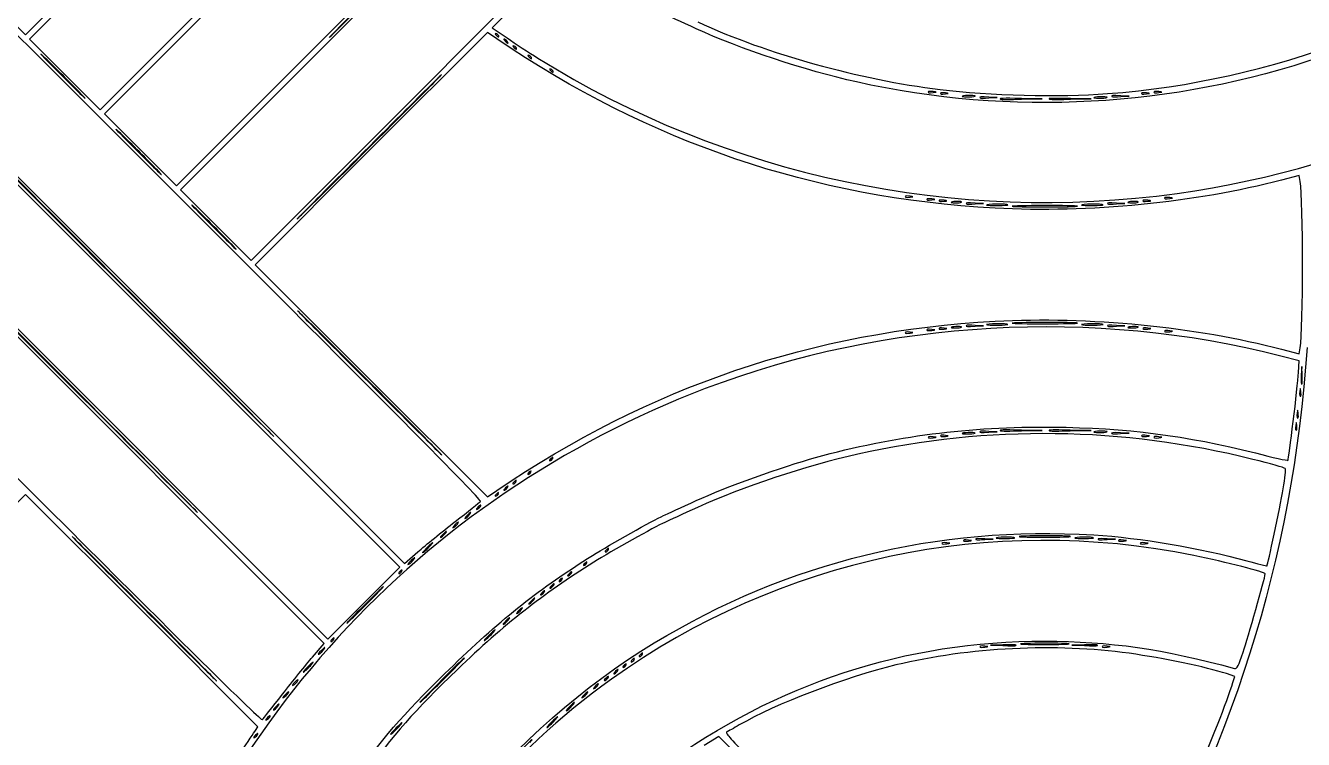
# Model space of a CAD drawing. Extents: x -1096.9 to -1063.6, y 947.9 to 977.9.
# Drawn here: x -1080.2 to -1069.64, y 958.95 to 964.84 of the extents above; entities that cross this region are included whole.
import ezdxf

# ---------------------------------------------------------------- set-up
doc = ezdxf.new("R2010")
doc.units = 0
doc.layers.add('Image', color=7, linetype='CONTINUOUS')

msp = doc.modelspace()

# ---------------------------------------------------------------- linework, layer by layer
at = {"layer": 'Image', "color": 7}
for points in [[(-1073.631171, 971.134366), (-1073.700598, 971.188444), (-1076.934097, 967.960588), (-1080.167597, 964.732733), (-1079.875655, 964.440799), (-1079.583741, 964.148863), (-1076.327752, 967.404852)], [(-1072.885734, 970.483721), (-1073.041415, 970.623802), (-1076.295737, 967.369491), (-1079.550059, 964.115179), (-1079.252509, 963.81765), (-1078.954985, 963.520121), (-1075.700636, 966.774477)], [(-1081.160208, 965.725558), (-1080.201014, 964.766359), (-1079.241264, 965.7261), (-1078.281514, 966.685842), (-1078.301623, 966.716338)], [(-1075.665314, 966.742428), (-1078.921303, 963.486437), (-1078.629362, 963.194501), (-1078.337421, 962.902567), (-1075.109584, 966.136072)], [(-1082.589196, 966.09335), (-1082.669391, 965.999499), (-1079.870258, 963.200374), (-1077.071125, 960.401249), (-1076.959735, 960.497558)], [(-1077.829871, 959.627433), (-1077.733562, 959.738833), (-1080.532616, 962.537908), (-1083.331696, 965.336983), (-1083.437238, 965.246048)], [(-1076.04515, 965.127351), (-1076.34659, 964.825895), (-1076.22303, 964.741758)], [(-1076.308543, 964.735021), (-1076.385457, 964.787242), (-1077.344598, 963.828083), (-1078.303766, 962.868923), (-1077.344598, 961.909761), (-1076.385457, 960.950601), (-1076.308569, 961.002822)], [(-1072.242744, 964.246421), (-1072.173291, 964.249939), (-1072.242744, 964.253458)], [(-1071.973715, 964.23562), (-1071.802768, 964.238716), (-1071.973715, 964.241811)], [(-1071.569432, 964.23562), (-1071.398511, 964.238716), (-1071.569432, 964.241811)], [(-1071.153586, 964.257649), (-1071.084133, 964.261168), (-1071.153586, 964.264687)], [(-1069.670226, 963.556099), (-1069.678693, 963.606724), (-1069.82469, 963.567931)], [(-1072.355033, 963.370663), (-1072.285553, 963.374182), (-1072.355033, 963.377701)], [(-1071.187347, 963.370673), (-1071.117894, 963.374192), (-1071.187347, 963.377711)], [(-1072.355033, 962.360174), (-1072.285553, 962.363693), (-1072.355033, 962.367212)], [(-1071.187347, 962.360182), (-1071.117894, 962.363701), (-1071.187347, 962.36722)], [(-1069.684223, 961.977917), (-1069.677873, 962.073329), (-1069.830008, 962.112773)], [(-1069.824717, 962.169912), (-1069.678693, 962.131119), (-1069.670226, 962.181697)], [(-1069.654722, 961.957412), (-1069.658161, 962.026879), (-1069.661601, 961.957412)], [(-1072.242744, 961.484414), (-1072.173291, 961.487933), (-1072.242744, 961.491452)], [(-1071.973715, 961.496066), (-1071.802768, 961.499162), (-1071.973715, 961.502257)], [(-1071.569511, 961.496077), (-1071.398591, 961.499172), (-1071.569511, 961.502268)], [(-1071.153666, 961.473198), (-1071.084213, 961.476717), (-1071.153666, 961.480236)], [(-1075.845866, 961.269046), (-1075.846131, 961.269046)], [(-1076.149026, 961.07817), (-1076.14929, 961.07817)], [(-1076.025518, 961.156765), (-1076.025783, 961.156765)], [(-1078.301438, 959.021474), (-1078.281329, 959.051967), (-1079.241079, 960.011711), (-1080.200828, 960.97145), (-1081.160022, 960.012254)], [(-1076.29497, 960.977128), (-1076.295234, 960.977128)], [(-1076.524999, 960.814965), (-1076.524893, 960.81496)], [(-1076.72714, 960.657758), (-1076.727008, 960.657776)], [(-1076.626096, 960.736373), (-1076.625964, 960.736368)], [(-1072.276425, 960.597443), (-1072.206972, 960.600962), (-1072.276425, 960.604481)], [(-1071.265955, 960.597438), (-1071.196475, 960.600957), (-1071.265955, 960.604476)], [(-1076.990612, 960.438527), (-1076.990771, 960.438511)], [(-1075.385544, 960.516793), (-1075.385809, 960.516793)], [(-1077.092398, 960.337165), (-1077.092662, 960.337165)], [(-1075.565196, 960.404517), (-1075.565461, 960.404517)], [(-1075.834939, 960.225844), (-1075.834701, 960.225823)], [(-1075.767549, 960.269804), (-1075.767814, 960.269804)], [(-1075.99734, 960.107604), (-1075.997208, 960.107625)], [(-1076.098384, 960.029015), (-1076.098252, 960.029034)], [(-1076.204959, 959.944507), (-1076.204853, 959.944491)], [(-1077.731895, 959.697508), (-1077.73179, 959.697492)], [(-1077.65379, 959.77578), (-1077.654055, 959.77578)], [(-1072.126036, 959.728488), (-1072.229409, 959.725207), (-1072.126036, 959.721926)], [(-1071.45238, 959.728491), (-1071.555753, 959.72521), (-1071.45238, 959.721929)], [(-1075.172475, 959.607378), (-1075.17274, 959.607378)], [(-1075.105112, 959.652293), (-1075.105377, 959.652293)], [(-1075.307254, 959.518507), (-1075.307016, 959.518483)], [(-1075.239838, 959.562462), (-1075.240102, 959.562462)], [(-1070.225587, 959.416378), (-1070.209183, 959.467744), (-1070.279588, 959.490577)], [(-1077.950891, 959.433957), (-1077.950785, 959.433978)], [(-1075.469443, 959.400045), (-1075.469681, 959.400034)], [(-1075.385835, 959.462368), (-1075.385597, 959.462344)], [(-1078.029525, 959.33291), (-1078.029393, 959.332931)], [(-1075.559428, 959.332907), (-1075.559322, 959.332925)], [(-1078.108133, 959.231881), (-1078.108001, 959.231876)], [(-1075.67132, 959.242623), (-1075.671453, 959.242631)], [(-1078.181502, 959.136769), (-1078.181264, 959.136745)], [(-1070.847437, 955.345205), (-1074.472679, 958.970449), (-1074.594599, 958.895876)]]:
    msp.add_lwpolyline(points, dxfattribs=at)
for points in [[(-1077.405585, 960.073261), (-1077.108061, 960.370791), (-1079.903701, 963.166452), (-1082.699368, 965.962111), (-1082.996919, 965.664582), (-1083.294443, 965.367053), (-1080.498776, 962.571391), (-1077.703109, 959.775732)], [(-1076.290049, 964.753743)], [(-1076.216203, 964.70366)], [(-1076.144078, 964.652694)], [(-1076.020597, 964.574102)], [(-1075.968209, 964.575549)], [(-1075.840945, 964.461826)], [(-1079.74093, 964.277977)], [(-1076.878746, 964.322049)], [(-1072.702351, 964.290595)], [(-1072.601307, 964.279377)], [(-1072.403452, 964.255549)], [(-1072.242744, 964.246421)], [(-1071.973715, 964.235647)], [(-1071.569432, 964.235647)], [(-1071.314294, 964.24432)], [(-1071.153586, 964.257676)], [(-1070.939539, 964.27938)], [(-1070.838494, 964.290609)], [(-1079.111512, 963.648549)], [(-1072.893222, 963.426064)], [(-1072.71357, 963.403609)], [(-1072.612525, 963.39239)], [(-1072.504496, 963.379788)], [(-1071.044843, 963.379799)], [(-1070.92832, 963.392401)], [(-1070.748668, 963.414856)], [(-1072.355033, 963.370689)], [(-1072.167655, 963.357333)], [(-1071.774696, 963.346107)], [(-1071.381737, 963.357344)], [(-1071.187347, 963.3707)], [(-1078.494663, 963.031721)], [(-1072.71357, 962.325755)], [(-1072.612525, 962.336981)], [(-1072.504496, 962.346844)], [(-1072.355033, 962.360174)], [(-1072.167655, 962.3693)], [(-1071.774696, 962.380529)], [(-1071.381737, 962.369308)], [(-1071.187347, 962.360182)], [(-1071.044922, 962.346852)], [(-1070.9284, 962.336999)], [(-1072.893222, 962.303299)], [(-1070.748747, 962.314544)], [(-1069.654722, 961.884435)], [(-1078.476909, 961.778951)], [(-1069.665305, 961.784113)], [(-1069.687742, 961.604471)], [(-1072.242744, 961.484414)], [(-1071.973715, 961.496093)], [(-1071.569511, 961.496103)], [(-1071.314374, 961.482324)], [(-1069.698987, 961.503424)], [(-1076.871444, 961.408494)], [(-1072.702351, 961.438779)], [(-1072.601307, 961.450005)], [(-1072.403452, 961.471087)], [(-1071.153666, 961.473198)], [(-1070.939618, 961.450015)], [(-1070.838574, 961.438789)], [(-1079.105665, 961.150203)], [(-1076.21615, 961.03422)], [(-1076.440967, 960.877047)], [(-1076.844695, 960.561756)], [(-1072.590062, 960.563029)], [(-1072.410437, 960.585484)], [(-1072.276425, 960.59747)], [(-1072.100292, 960.606563)], [(-1071.774696, 960.617792)], [(-1071.4491, 960.606563)], [(-1071.265955, 960.597438)], [(-1071.130488, 960.585484)], [(-1070.950863, 960.563029)], [(-1075.68873, 960.326859)], [(-1077.27152, 960.179349)], [(-1075.913282, 960.169705)], [(-1076.328043, 959.843402)], [(-1072.275711, 959.709734)], [(-1072.019382, 959.721926)], [(-1071.774696, 959.730843)], [(-1071.345727, 959.721929)], [(-1071.265214, 959.709734)], [(-1076.608448, 959.584891)], [(-1078.735195, 959.544738)], [(-1077.832702, 959.573733)], [(-1078.244843, 959.110535)], [(-1077.097266, 959.07397)], [(-1075.811576, 959.124831)], [(-1078.282282, 958.990817)]]:
    msp.add_lwpolyline(points, close=True, dxfattribs=at)
for points in [[(-1075.682221, 966.759346), (-1077.476123, 964.965463), (-1078.208675, 964.230305), (-1077.31015, 965.12566)], [(-1079.292461, 963.79025), (-1080.867499, 965.365277), (-1082.157634, 966.647821), (-1082.159406, 966.640347)], [(-1071.262092, 964.281835), (-1069.900943, 964.383443), (-1068.57636, 964.887982), (-1067.497627, 965.715728)], [(-1070.686809, 963.458253), (-1069.124973, 963.677341), (-1067.709082, 964.33104), (-1066.515017, 965.384303)], [(-1081.283794, 964.585841), (-1082.059315, 965.358181), (-1081.430744, 964.726999), (-1079.886953, 963.183211)], [(-1074.659474, 964.817667), (-1074.777902, 964.872123), (-1074.900113, 964.927982), (-1074.931016, 964.941798)], [(-1074.648203, 964.873793), (-1074.07202, 964.608894), (-1073.312507, 964.397275), (-1072.646127, 964.315979)], [(-1076.310686, 964.776153), (-1076.323121, 964.781524), (-1076.323121, 964.776201), (-1076.310686, 964.76258)], [(-1076.290049, 964.753743), (-1076.290049, 964.761204), (-1076.299309, 964.771285), (-1076.310686, 964.776153)], [(-1076.310686, 964.76258), (-1076.299309, 964.750251), (-1076.290049, 964.746282), (-1076.290049, 964.753743)], [(-1073.33632, 964.378085), (-1073.757695, 964.472224), (-1074.299906, 964.652355), (-1074.659474, 964.817667)], [(-1080.038454, 964.575509), (-1080.122194, 964.655411), (-1080.05671, 964.586886), (-1079.893171, 964.423255)], [(-1072.191706, 963.335817), (-1073.701339, 963.419251), (-1075.041956, 963.874898), (-1076.308543, 964.735021)], [(-1076.244249, 964.731706), (-1076.255097, 964.73631), (-1076.251393, 964.727446), (-1076.235782, 964.712021)], [(-1076.216177, 964.703636), (-1076.220675, 964.714484), (-1076.233375, 964.727105), (-1076.244249, 964.731706)], [(-1076.235782, 964.712021), (-1076.220437, 964.696569), (-1076.211441, 964.692812), (-1076.216203, 964.70366)], [(-1076.22303, 964.741758), (-1076.155058, 964.695485), (-1076.040388, 964.62069), (-1075.968209, 964.575549)], [(-1076.164715, 964.675104), (-1076.177151, 964.680475), (-1076.177151, 964.675151), (-1076.164715, 964.661531)], [(-1076.144078, 964.652694), (-1076.144078, 964.660155), (-1076.153338, 964.670235), (-1076.164715, 964.675104)], [(-1076.164715, 964.661531), (-1076.153338, 964.649201), (-1076.144078, 964.645232), (-1076.144078, 964.652694)], [(-1078.476909, 961.778951), (-1079.24518, 962.550399), (-1080.508274, 963.813499), (-1081.283794, 964.585841)], [(-1079.74093, 964.277977), (-1079.820807, 964.361718), (-1079.954713, 964.495605), (-1080.038454, 964.575509)], [(-1076.878746, 964.322049), (-1076.612867, 964.591265), (-1076.829851, 964.377027), (-1077.360923, 963.845966)], [(-1076.041234, 964.596512), (-1076.05367, 964.601883), (-1076.05367, 964.59656), (-1076.041234, 964.582939)], [(-1076.020597, 964.574102), (-1076.020597, 964.581563), (-1076.029857, 964.591644), (-1076.041234, 964.596512)], [(-1076.041234, 964.582939), (-1076.029857, 964.570609), (-1076.020597, 964.56664), (-1076.020597, 964.574102)], [(-1075.968156, 964.575538), (-1074.411163, 963.601906), (-1072.517937, 963.201388), (-1070.686809, 963.458253)], [(-1069.490707, 964.587191), (-1070.718902, 964.166831), (-1072.063436, 964.093722), (-1073.33632, 964.378085)], [(-1075.861582, 964.484236), (-1075.874018, 964.489607), (-1075.874018, 964.484284), (-1075.861582, 964.470663)], [(-1075.840945, 964.461826), (-1075.840945, 964.469287), (-1075.850205, 964.479368), (-1075.861582, 964.484236)], [(-1075.861582, 964.470663), (-1075.850205, 964.458333), (-1075.840945, 964.454364), (-1075.840945, 964.461826)], [(-1079.893171, 964.423255), (-1079.729526, 964.259613), (-1079.661025, 964.194239), (-1079.74093, 964.277977)], [(-1077.844317, 963.356481), (-1077.579099, 963.618326), (-1077.1446, 964.052833), (-1076.878746, 964.322049)], [(-1072.741642, 964.299062), (-1072.750902, 964.289828), (-1072.735821, 964.286547), (-1072.702351, 964.290595)], [(-1072.702351, 964.299062), (-1072.721666, 964.301443), (-1072.739314, 964.301443), (-1072.741642, 964.299062)], [(-1072.702351, 964.290595), (-1072.670575, 964.294432), (-1072.670575, 964.295226), (-1072.702351, 964.299062)], [(-1072.640598, 964.28787), (-1072.649858, 964.278636), (-1072.634777, 964.275355), (-1072.601307, 964.279377)], [(-1072.646127, 964.315979), (-1072.23814, 964.266203), (-1071.661904, 964.251987), (-1071.262092, 964.281835)], [(-1072.601307, 964.28787), (-1072.620622, 964.290251), (-1072.638269, 964.290251), (-1072.640598, 964.28787)], [(-1072.601307, 964.279377), (-1072.569531, 964.283213), (-1072.569531, 964.284007), (-1072.601307, 964.28787)], [(-1072.41467, 964.266767), (-1072.444621, 964.265709), (-1072.466581, 964.262534), (-1072.463486, 964.259464)], [(-1072.463486, 964.259464), (-1072.460311, 964.256369), (-1072.433376, 964.254623), (-1072.403452, 964.255549)], [(-1072.35461, 964.262851), (-1072.357785, 964.265947), (-1072.384746, 964.267693), (-1072.41467, 964.266767)], [(-1072.403452, 964.255549), (-1072.373501, 964.256607), (-1072.35154, 964.259782), (-1072.35461, 964.262851)], [(-1072.242744, 964.253458), (-1072.307487, 964.256739), (-1072.324394, 964.255046), (-1072.315716, 964.246421)], [(-1072.315716, 964.246421), (-1072.31307, 964.244568), (-1072.28095, 964.244568), (-1072.242744, 964.246421)], [(-1071.973715, 964.241811), (-1072.132465, 964.244669), (-1072.15596, 964.243928), (-1072.147732, 964.235647)], [(-1072.147732, 964.235647), (-1072.145086, 964.234059), (-1072.067722, 964.234059), (-1071.973715, 964.235647)], [(-1071.743475, 964.241811), (-1071.751677, 964.233609), (-1071.728129, 964.232763), (-1071.569432, 964.235647)], [(-1071.569432, 964.241811), (-1071.663465, 964.243399), (-1071.741755, 964.243399), (-1071.743475, 964.241811)], [(-1071.325513, 964.255538), (-1071.355464, 964.25448), (-1071.377424, 964.251305), (-1071.374355, 964.248236)], [(-1071.374355, 964.248236), (-1071.37118, 964.24514), (-1071.344245, 964.243394), (-1071.314294, 964.24432)], [(-1071.265479, 964.251622), (-1071.268654, 964.254718), (-1071.295588, 964.256464), (-1071.325513, 964.255538)], [(-1071.314294, 964.24432), (-1071.284344, 964.245378), (-1071.262383, 964.248553), (-1071.265479, 964.251622)], [(-1071.153586, 964.264687), (-1071.218356, 964.267968), (-1071.235237, 964.266275), (-1071.226585, 964.257676)], [(-1071.226585, 964.257676), (-1071.223939, 964.255824), (-1071.191792, 964.255824), (-1071.153586, 964.257676)], [(-1070.978829, 964.287873), (-1070.98809, 964.278639), (-1070.973008, 964.275358), (-1070.939539, 964.27938)], [(-1070.939539, 964.287873), (-1070.958853, 964.290254), (-1070.976501, 964.290254), (-1070.978829, 964.287873)], [(-1070.939539, 964.27938), (-1070.907762, 964.283216), (-1070.907762, 964.28401), (-1070.939539, 964.287873)], [(-1070.838494, 964.299075), (-1070.871858, 964.303097), (-1070.887019, 964.299869), (-1070.877785, 964.290609)], [(-1070.877785, 964.290609), (-1070.875139, 964.288227), (-1070.857676, 964.288227), (-1070.838494, 964.290609)], [(-1070.838494, 964.290609), (-1070.806718, 964.294445), (-1070.806718, 964.295239), (-1070.838494, 964.299075)], [(-1079.414645, 963.951704), (-1079.501826, 964.035071), (-1079.43687, 963.966864), (-1079.270051, 963.800127)], [(-1069.74894, 956.346325), (-1068.310004, 958.65351), (-1067.679131, 961.365537), (-1067.944535, 964.103262)], [(-1079.105665, 961.150203), (-1079.873909, 961.921648), (-1081.13703, 963.184748), (-1081.91255, 963.957091)], [(-1079.111512, 963.64856), (-1079.191046, 963.731925), (-1079.327465, 963.868347), (-1079.414645, 963.951704)], [(-1079.270051, 963.800127), (-1079.10331, 963.633392), (-1079.031979, 963.565179), (-1079.111512, 963.648549)], [(-1077.360923, 963.845966), (-1077.891995, 963.314902), (-1078.109509, 963.094634), (-1077.844317, 963.356481)], [(-1076.442845, 960.912549), (-1076.431733, 960.923741), (-1077.009001, 961.506771), (-1079.292461, 963.79025)], [(-1069.82469, 963.567931), (-1070.526921, 963.381368), (-1071.424096, 963.293391), (-1072.191706, 963.335817)], [(-1069.670226, 962.181697), (-1069.644826, 962.333901), (-1069.645091, 963.402839), (-1069.670226, 963.556099)], [(-1078.792187, 963.32925), (-1078.875927, 963.409152), (-1078.810443, 963.340627), (-1078.646904, 963.176996)], [(-1072.932512, 963.434557), (-1072.941773, 963.425323), (-1072.926692, 963.422042), (-1072.893222, 963.426064)], [(-1072.893222, 963.434557), (-1072.912536, 963.436938), (-1072.930184, 963.436938), (-1072.932512, 963.434557)], [(-1072.893222, 963.426064), (-1072.861445, 963.4299), (-1072.861445, 963.430694), (-1072.893222, 963.434557)], [(-1072.752887, 963.412075), (-1072.762147, 963.402842), (-1072.746801, 963.399561), (-1072.71357, 963.403609)], [(-1072.71357, 963.412075), (-1072.732884, 963.414457), (-1072.750532, 963.414457), (-1072.752887, 963.412075)], [(-1072.71357, 963.403609), (-1072.681793, 963.407445), (-1072.681793, 963.408239), (-1072.71357, 963.412075)], [(-1072.651816, 963.400884), (-1072.661076, 963.39165), (-1072.645995, 963.388369), (-1072.612525, 963.39239)], [(-1072.612525, 963.400884), (-1072.63184, 963.403265), (-1072.649488, 963.403265), (-1072.651816, 963.400884)], [(-1072.612525, 963.39239), (-1072.580749, 963.396227), (-1072.580749, 963.397021), (-1072.612525, 963.400884)], [(-1072.515714, 963.391033), (-1072.539262, 963.389975), (-1072.555984, 963.386377), (-1072.552888, 963.383281)], [(-1072.552888, 963.383281), (-1072.549713, 963.380185), (-1072.528017, 963.378624), (-1072.504496, 963.379788)], [(-1072.467322, 963.387541), (-1072.470497, 963.390636), (-1072.492193, 963.392197), (-1072.515714, 963.391033)], [(-1072.504496, 963.379788), (-1072.480948, 963.380847), (-1072.464253, 963.384445), (-1072.467322, 963.387541)], [(-1072.355033, 963.377701), (-1072.419776, 963.380982), (-1072.436683, 963.379288), (-1072.428005, 963.370689)], [(-1071.187347, 963.377711), (-1071.252117, 963.380992), (-1071.268998, 963.379299), (-1071.260346, 963.3707)], [(-1071.056061, 963.391044), (-1071.079609, 963.389985), (-1071.096304, 963.386387), (-1071.093235, 963.383291)], [(-1071.093235, 963.383291), (-1071.09006, 963.380196), (-1071.068364, 963.378635), (-1071.044843, 963.379799)], [(-1071.007669, 963.387551), (-1071.010844, 963.390647), (-1071.03254, 963.392208), (-1071.056061, 963.391044)], [(-1071.044843, 963.379799), (-1071.021295, 963.380857), (-1071.004573, 963.384456), (-1071.007669, 963.387551)], [(-1070.967611, 963.400868), (-1070.976871, 963.391634), (-1070.96179, 963.388353), (-1070.92832, 963.392401)], [(-1070.92832, 963.400868), (-1070.947635, 963.403249), (-1070.965282, 963.403249), (-1070.967611, 963.400868)], [(-1070.92832, 963.392401), (-1070.896544, 963.396238), (-1070.896544, 963.397031), (-1070.92832, 963.400868)], [(-1070.787985, 963.423323), (-1070.797246, 963.414089), (-1070.782164, 963.410808), (-1070.748668, 963.414856)], [(-1070.748668, 963.423323), (-1070.767983, 963.425704), (-1070.78563, 963.425704), (-1070.787985, 963.423323)], [(-1070.748668, 963.414856), (-1070.716892, 963.418693), (-1070.716892, 963.419486), (-1070.748668, 963.423323)], [(-1078.494663, 963.031721), (-1078.574567, 963.115459), (-1078.708446, 963.249349), (-1078.792187, 963.32925)], [(-1072.428005, 963.370689), (-1072.425359, 963.368837), (-1072.393239, 963.368837), (-1072.355033, 963.370689)], [(-1072.1789, 963.368552), (-1072.227715, 963.368022), (-1072.265127, 963.364953), (-1072.262032, 963.361884)], [(-1072.262032, 963.361884), (-1072.258857, 963.358788), (-1072.216497, 963.356751), (-1072.167655, 963.357333)], [(-1072.084523, 963.364001), (-1072.087698, 963.367096), (-1072.130084, 963.369134), (-1072.1789, 963.368552)], [(-1072.167655, 963.357333), (-1072.118839, 963.357862), (-1072.081427, 963.360905), (-1072.084523, 963.364001)], [(-1071.785941, 963.357325), (-1071.933949, 963.357132), (-1072.052508, 963.354441), (-1072.049413, 963.351372)], [(-1072.049413, 963.351372), (-1072.046238, 963.348277), (-1071.922704, 963.345922), (-1071.774696, 963.346107)], [(-1071.511197, 963.35206), (-1071.514372, 963.355156), (-1071.637933, 963.35751), (-1071.785941, 963.357325)], [(-1071.774696, 963.346107), (-1071.626688, 963.3463), (-1071.508128, 963.348991), (-1071.511197, 963.35206)], [(-1071.392955, 963.368562), (-1071.441797, 963.368033), (-1071.479209, 963.364964), (-1071.476114, 963.361895)], [(-1071.476114, 963.361895), (-1071.472939, 963.358799), (-1071.430552, 963.356762), (-1071.381737, 963.357344)], [(-1071.298578, 963.364011), (-1071.301753, 963.367107), (-1071.344139, 963.369144), (-1071.392955, 963.368562)], [(-1071.381737, 963.357344), (-1071.332921, 963.357873), (-1071.295509, 963.360916), (-1071.298578, 963.364011)], [(-1071.260346, 963.3707), (-1071.2577, 963.368848), (-1071.225553, 963.368848), (-1071.187347, 963.3707)], [(-1079.886953, 963.183211), (-1078.343162, 961.639423), (-1077.708639, 961.007505), (-1078.476909, 961.778951)], [(-1078.646904, 963.176996), (-1078.483259, 963.013356), (-1078.414759, 962.94798), (-1078.494663, 963.031721)], [(-1077.837014, 962.374067), (-1078.106228, 962.639929), (-1077.891995, 962.422944), (-1077.360923, 961.89188)], [(-1080.515709, 962.554463), (-1078.971918, 961.010675), (-1078.337394, 960.378757), (-1079.105665, 961.150203)], [(-1069.830008, 962.112773), (-1071.367767, 962.511423), (-1073.097613, 962.414035), (-1074.585232, 961.845065)], [(-1072.191706, 962.402026), (-1071.424096, 962.444452), (-1070.526947, 962.356475), (-1069.824717, 962.169912)], [(-1076.871444, 961.408494), (-1077.133276, 961.673697), (-1077.567774, 962.108204), (-1077.837014, 962.374067)], [(-1076.308569, 961.002822), (-1075.041982, 961.862945), (-1073.701339, 962.318592), (-1072.191706, 962.402026)], [(-1072.71357, 962.334248), (-1072.746934, 962.338269), (-1072.762121, 962.335041), (-1072.752887, 962.325755)], [(-1072.752887, 962.325755), (-1072.750241, 962.323373), (-1072.732779, 962.323373), (-1072.71357, 962.325755)], [(-1072.71357, 962.325755), (-1072.681793, 962.329591), (-1072.681793, 962.330385), (-1072.71357, 962.334248)], [(-1072.612525, 962.345474), (-1072.645889, 962.349522), (-1072.661076, 962.346268), (-1072.651816, 962.336981)], [(-1072.651816, 962.336981), (-1072.64917, 962.3346), (-1072.631708, 962.3346), (-1072.612525, 962.336981)], [(-1072.612525, 962.336981), (-1072.580749, 962.340817), (-1072.580749, 962.341611), (-1072.612525, 962.345474)], [(-1072.515714, 962.358089), (-1072.539262, 962.357031), (-1072.555984, 962.353433), (-1072.552888, 962.350337)], [(-1072.552888, 962.350337), (-1072.549713, 962.347241), (-1072.528017, 962.34568), (-1072.504496, 962.346844)], [(-1072.467322, 962.354597), (-1072.470497, 962.357692), (-1072.492193, 962.359253), (-1072.515714, 962.358089)], [(-1072.504496, 962.346844), (-1072.480948, 962.347903), (-1072.464253, 962.351501), (-1072.467322, 962.354597)], [(-1072.428005, 962.367212), (-1072.436736, 962.358534), (-1072.419803, 962.35692), (-1072.355033, 962.360174)], [(-1072.355033, 962.367212), (-1072.393239, 962.369064), (-1072.426074, 962.369064), (-1072.428005, 962.367212)], [(-1072.1789, 962.380518), (-1072.227715, 962.379989), (-1072.265127, 962.376946), (-1072.262032, 962.37385)], [(-1072.262032, 962.37385), (-1072.258857, 962.370755), (-1072.216497, 962.368718), (-1072.167655, 962.3693)], [(-1072.084523, 962.375967), (-1072.087698, 962.379063), (-1072.130084, 962.3811), (-1072.1789, 962.380518)], [(-1072.167655, 962.3693), (-1072.118839, 962.369829), (-1072.081427, 962.372898), (-1072.084523, 962.375967)], [(-1071.785941, 962.391747), (-1071.933949, 962.391554), (-1072.052508, 962.388863), (-1072.049413, 962.385794)], [(-1072.049413, 962.385794), (-1072.046238, 962.382698), (-1071.922704, 962.380343), (-1071.774696, 962.380529)], [(-1071.511197, 962.386482), (-1071.514372, 962.389577), (-1071.637933, 962.391932), (-1071.785941, 962.391747)], [(-1071.774696, 962.380529), (-1071.626688, 962.380722), (-1071.508128, 962.383413), (-1071.511197, 962.386482)], [(-1071.392955, 962.380526), (-1071.441797, 962.379997), (-1071.479209, 962.376954), (-1071.476114, 962.373858)], [(-1071.476114, 962.373858), (-1071.472939, 962.370763), (-1071.430552, 962.368726), (-1071.381737, 962.369308)], [(-1071.298578, 962.375975), (-1071.301753, 962.379071), (-1071.344139, 962.381108), (-1071.392955, 962.380526)], [(-1071.381737, 962.369308), (-1071.332921, 962.369837), (-1071.295509, 962.372906), (-1071.298578, 962.375975)], [(-1071.187347, 962.36722), (-1071.252117, 962.370501), (-1071.268998, 962.368808), (-1071.260346, 962.360182)], [(-1071.260346, 962.360182), (-1071.2577, 962.35833), (-1071.225553, 962.35833), (-1071.187347, 962.360182)], [(-1071.05614, 962.358097), (-1071.079688, 962.357039), (-1071.096384, 962.353441), (-1071.093314, 962.350345)], [(-1071.093314, 962.350345), (-1071.090139, 962.347249), (-1071.068444, 962.345688), (-1071.044922, 962.346852)], [(-1071.007748, 962.354605), (-1071.010923, 962.3577), (-1071.032619, 962.359261), (-1071.05614, 962.358097)], [(-1071.044922, 962.346852), (-1071.021374, 962.347911), (-1071.004652, 962.351509), (-1071.007748, 962.354605)], [(-1070.96769, 962.345492), (-1070.976951, 962.336258), (-1070.961869, 962.332978), (-1070.9284, 962.336999)], [(-1070.9284, 962.345492), (-1070.947714, 962.347874), (-1070.965362, 962.347874), (-1070.96769, 962.345492)], [(-1070.9284, 962.336999), (-1070.896623, 962.340836), (-1070.896623, 962.34163), (-1070.9284, 962.345492)], [(-1070.788065, 962.323037), (-1070.797325, 962.313803), (-1070.782244, 962.310522), (-1070.748747, 962.314544)], [(-1070.748747, 962.323037), (-1070.768062, 962.325419), (-1070.78571, 962.325419), (-1070.788065, 962.323037)], [(-1070.748747, 962.314544), (-1070.716971, 962.318381), (-1070.716971, 962.319174), (-1070.748747, 962.323037)], [(-1072.893222, 962.311792), (-1072.926586, 962.315814), (-1072.941746, 962.312586), (-1072.932512, 962.303299)], [(-1072.932512, 962.303299), (-1072.929867, 962.300918), (-1072.912404, 962.300918), (-1072.893222, 962.303299)], [(-1072.893222, 962.303299), (-1072.861445, 962.307136), (-1072.861445, 962.30793), (-1072.893222, 962.311792)], [(-1069.613817, 962.184427), (-1069.72944, 960.440445), (-1070.244849, 958.811231), (-1071.147766, 957.335578)], [(-1071.070375, 955.978824), (-1069.737378, 957.740779), (-1068.94884, 959.857822), (-1068.792921, 962.09318)], [(-1081.116287, 961.953891), (-1078.837827, 959.675437), (-1078.256035, 959.099327), (-1078.244843, 959.110535)], [(-1069.771297, 961.252649), (-1069.763889, 961.260561), (-1069.692108, 961.858937), (-1069.684223, 961.977917)], [(-1069.661601, 961.957412), (-1069.664776, 961.892661), (-1069.664247, 961.875759), (-1069.654722, 961.884435)], [(-1069.654722, 961.884435), (-1069.652076, 961.886287), (-1069.652076, 961.919206), (-1069.654722, 961.957412)], [(-1074.585232, 961.845065), (-1076.952459, 960.939679), (-1078.700429, 959.028162), (-1079.395754, 956.584471)], [(-1077.360923, 961.89188), (-1076.829851, 961.360816), (-1076.609586, 961.143292), (-1076.871444, 961.408494)], [(-1069.673772, 961.823409), (-1069.677741, 961.790039), (-1069.673772, 961.774871), (-1069.665305, 961.784113)], [(-1069.665305, 961.823409), (-1069.669274, 961.855182), (-1069.670068, 961.855182), (-1069.673772, 961.823409)], [(-1069.665305, 961.784113), (-1069.662659, 961.786494), (-1069.662659, 961.804115), (-1069.665305, 961.823409)], [(-1069.696209, 961.643767), (-1069.700177, 961.610398), (-1069.696209, 961.595229), (-1069.687742, 961.604471)], [(-1069.687742, 961.643767), (-1069.691711, 961.675541), (-1069.692504, 961.675541), (-1069.696209, 961.643767)], [(-1069.687742, 961.604471), (-1069.685096, 961.606853), (-1069.685096, 961.624474), (-1069.687742, 961.643767)], [(-1073.673531, 961.276147), (-1073.025593, 961.453886), (-1072.405304, 961.533457), (-1071.7158, 961.527292)], [(-1070.060857, 961.260428), (-1071.137579, 961.529147), (-1072.25002, 961.543861), (-1073.325419, 961.303611)], [(-1072.41467, 961.482305), (-1072.444621, 961.481247), (-1072.466581, 961.478072), (-1072.463486, 961.475003)], [(-1072.35461, 961.478389), (-1072.357785, 961.481485), (-1072.384746, 961.483231), (-1072.41467, 961.482305)], [(-1072.403452, 961.471087), (-1072.373501, 961.472145), (-1072.35154, 961.47532), (-1072.35461, 961.478389)], [(-1072.315716, 961.491452), (-1072.324447, 961.482774), (-1072.307514, 961.48116), (-1072.242744, 961.484414)], [(-1072.242744, 961.491452), (-1072.28095, 961.493304), (-1072.313784, 961.493304), (-1072.315716, 961.491452)], [(-1071.973715, 961.502257), (-1072.132465, 961.505115), (-1072.15596, 961.504374), (-1072.147732, 961.496093)], [(-1072.147732, 961.496093), (-1072.145086, 961.494505), (-1072.067722, 961.494505), (-1071.973715, 961.496093)], [(-1071.743554, 961.502268), (-1071.751756, 961.494066), (-1071.728209, 961.493219), (-1071.569511, 961.496103)], [(-1071.569511, 961.502268), (-1071.663544, 961.503856), (-1071.741861, 961.503856), (-1071.743554, 961.502268)], [(-1071.7158, 961.527292), (-1071.111253, 961.521895), (-1070.61209, 961.458223), (-1070.040775, 961.313652)], [(-1071.325592, 961.493542), (-1071.355543, 961.492484), (-1071.377503, 961.489309), (-1071.374434, 961.48624)], [(-1071.374434, 961.48624), (-1071.371259, 961.483144), (-1071.344325, 961.481398), (-1071.314374, 961.482324)], [(-1071.265558, 961.489626), (-1071.268733, 961.492722), (-1071.295668, 961.494468), (-1071.325592, 961.493542)], [(-1071.314374, 961.482324), (-1071.284423, 961.483382), (-1071.262462, 961.486557), (-1071.265558, 961.489626)], [(-1071.153666, 961.480236), (-1071.218436, 961.483517), (-1071.235316, 961.481824), (-1071.226664, 961.473198)], [(-1068.792233, 961.486374), (-1069.040227, 959.451588), (-1069.829691, 957.50634), (-1071.052992, 955.915911)], [(-1069.707453, 961.54272), (-1069.711422, 961.509351), (-1069.707453, 961.494182), (-1069.698987, 961.503424)], [(-1069.698987, 961.54272), (-1069.702955, 961.574494), (-1069.703485, 961.574491), (-1069.707453, 961.54272)], [(-1069.698987, 961.503424), (-1069.696341, 961.505805), (-1069.696341, 961.523427), (-1069.698987, 961.54272)], [(-1072.702351, 961.447245), (-1072.735715, 961.451267), (-1072.750876, 961.448039), (-1072.741642, 961.438779)], [(-1072.741642, 961.438779), (-1072.738996, 961.436397), (-1072.721534, 961.436397), (-1072.702351, 961.438779)], [(-1072.702351, 961.438779), (-1072.670575, 961.442615), (-1072.670575, 961.443409), (-1072.702351, 961.447245)], [(-1072.640598, 961.458498), (-1072.649858, 961.449264), (-1072.634777, 961.445983), (-1072.601307, 961.450005)], [(-1072.601307, 961.458498), (-1072.620622, 961.460879), (-1072.638269, 961.460879), (-1072.640598, 961.458498)], [(-1072.601307, 961.450005), (-1072.569531, 961.453841), (-1072.569531, 961.454635), (-1072.601307, 961.458498)], [(-1072.463486, 961.475003), (-1072.460311, 961.471907), (-1072.433376, 961.470161), (-1072.403452, 961.471087)], [(-1071.226664, 961.473198), (-1071.224019, 961.471346), (-1071.191872, 961.471346), (-1071.153666, 961.473198)], [(-1070.978909, 961.458509), (-1070.988169, 961.449275), (-1070.973088, 961.445994), (-1070.939618, 961.450015)], [(-1070.939618, 961.458509), (-1070.958932, 961.46089), (-1070.97658, 961.46089), (-1070.978909, 961.458509)], [(-1070.939618, 961.450015), (-1070.907841, 961.453852), (-1070.907841, 961.454646), (-1070.939618, 961.458509)], [(-1070.877864, 961.447256), (-1070.887125, 961.438022), (-1070.872043, 961.434741), (-1070.838574, 961.438789)], [(-1070.838574, 961.447256), (-1070.857888, 961.449637), (-1070.875536, 961.449637), (-1070.877864, 961.447256)], [(-1070.838574, 961.438789), (-1070.806797, 961.442626), (-1070.806797, 961.443419), (-1070.838574, 961.447256)], [(-1075.859624, 961.269046), (-1075.87206, 961.257695), (-1075.876029, 961.248408), (-1075.868356, 961.248408)], [(-1075.868356, 961.248408), (-1075.860947, 961.248408), (-1075.850893, 961.257695), (-1075.845866, 961.269046)], [(-1075.846131, 961.269046), (-1075.840839, 961.281587), (-1075.846131, 961.281587), (-1075.859624, 961.269046)], [(-1074.659607, 960.920153), (-1074.427911, 961.026677), (-1073.937347, 961.203784), (-1073.673531, 961.276147)], [(-1073.325419, 961.303611), (-1073.746821, 961.209472), (-1074.289005, 961.029339), (-1074.648574, 960.86403)], [(-1070.040775, 961.313652), (-1069.895546, 961.276901), (-1069.774261, 961.249448), (-1069.771297, 961.252649)], [(-1076.025783, 961.156765), (-1076.020491, 961.169306), (-1076.025783, 961.169306), (-1076.039276, 961.156765)], [(-1069.794501, 961.185871), (-1069.800322, 961.191798), (-1069.920284, 961.22535), (-1070.060857, 961.260428)], [(-1069.810905, 961.017207), (-1069.795824, 961.104044), (-1069.788416, 961.179942), (-1069.794501, 961.185871)], [(-1076.162784, 961.07817), (-1076.174955, 961.066819), (-1076.179188, 961.057533), (-1076.171515, 961.057533)], [(-1076.171515, 961.057533), (-1076.164107, 961.057533), (-1076.154053, 961.066819), (-1076.149026, 961.07817)], [(-1076.14929, 961.07817), (-1076.143999, 961.090711), (-1076.14929, 961.090711), (-1076.162784, 961.07817)], [(-1076.039276, 961.156765), (-1076.051447, 961.145414), (-1076.055681, 961.136127), (-1076.048008, 961.136127)], [(-1076.048008, 961.136127), (-1076.040599, 961.136127), (-1076.030545, 961.145414), (-1076.025518, 961.156765)], [(-1076.308728, 960.977128), (-1076.321164, 960.965778), (-1076.325132, 960.956491), (-1076.317459, 960.956491)], [(-1076.317459, 960.956491), (-1076.310051, 960.956491), (-1076.299997, 960.965778), (-1076.29497, 960.977128)], [(-1076.295234, 960.977128), (-1076.289943, 960.98967), (-1076.295234, 960.98967), (-1076.308728, 960.977128)], [(-1076.235756, 961.025835), (-1076.251102, 961.01041), (-1076.255071, 961.001547), (-1076.244223, 961.00615)], [(-1076.244223, 961.00615), (-1076.233375, 961.010754), (-1076.220675, 961.023375), (-1076.21615, 961.03422)], [(-1076.216177, 961.034196), (-1076.211679, 961.045018), (-1076.22041, 961.041261), (-1076.235756, 961.025835)], [(-1069.944573, 960.382348), (-1069.9369, 960.390126), (-1069.838607, 960.856489), (-1069.810905, 961.017207)], [(-1076.652607, 960.7462), (-1076.544975, 960.829986), (-1076.450571, 960.904841), (-1076.442845, 960.912549)], [(-1076.460572, 960.868665), (-1076.475918, 960.853213), (-1076.479887, 960.84435), (-1076.469039, 960.84898)], [(-1076.469039, 960.84898), (-1076.458191, 960.853584), (-1076.445491, 960.866204), (-1076.440967, 960.877047)], [(-1076.440993, 960.877026), (-1076.436495, 960.887874), (-1076.445227, 960.88409), (-1076.460572, 960.868665)], [(-1074.931149, 960.796021), (-1074.900245, 960.809832), (-1074.778061, 960.865696), (-1074.659607, 960.920153)], [(-1074.648574, 960.86403), (-1074.767001, 960.809573), (-1074.889212, 960.753711), (-1074.920115, 960.739898)], [(-1079.700766, 960.510308), (-1079.969979, 960.776169), (-1079.755746, 960.559187), (-1079.224675, 960.028123)], [(-1076.959735, 960.497558), (-1076.898458, 960.550527), (-1076.760266, 960.662417), (-1076.652607, 960.7462)], [(-1076.625964, 960.736368), (-1076.618026, 960.749994), (-1076.629139, 960.743459), (-1076.650834, 960.721869)], [(-1076.549764, 960.800461), (-1076.571459, 960.778844), (-1076.577915, 960.767695), (-1076.564316, 960.775669)], [(-1076.564316, 960.775669), (-1076.550557, 960.78366), (-1076.532989, 960.801334), (-1076.524999, 960.814965)], [(-1076.524893, 960.81496), (-1076.516955, 960.828586), (-1076.528068, 960.822051), (-1076.549764, 960.800461)], [(-1075.517306, 960.467276), (-1075.370383, 960.559269), (-1075.015471, 960.758326), (-1074.931149, 960.796021)], [(-1074.920115, 960.739898), (-1075.004412, 960.7022), (-1075.359324, 960.503143), (-1075.506247, 960.41115)], [(-1070.549119, 960.466001), (-1072.226684, 960.810123), (-1073.97124, 960.440019), (-1075.360197, 959.445371)], [(-1067.99671, 960.825432), (-1068.303521, 959.003953), (-1068.995962, 957.304659), (-1070.041331, 955.807906)], [(-1076.751879, 960.643251), (-1076.773575, 960.621634), (-1076.78003, 960.610485), (-1076.766431, 960.618459)], [(-1076.766431, 960.618459), (-1076.752673, 960.62645), (-1076.735104, 960.644124), (-1076.72714, 960.657758)], [(-1076.727008, 960.657776), (-1076.71907, 960.671402), (-1076.730183, 960.664867), (-1076.751879, 960.643251)], [(-1076.650834, 960.721869), (-1076.67253, 960.700252), (-1076.678986, 960.689103), (-1076.665386, 960.697077)], [(-1076.665386, 960.697077), (-1076.651893, 960.705068), (-1076.63406, 960.722742), (-1076.626096, 960.736373)], [(-1075.007666, 959.743892), (-1073.905915, 960.412134), (-1072.671766, 960.715352), (-1071.374566, 960.636504)], [(-1071.374566, 960.636504), (-1070.995577, 960.613459), (-1070.493451, 960.528604), (-1070.111578, 960.423056)], [(-1076.880016, 960.535735), (-1076.91719, 960.498796), (-1076.93161, 960.480193), (-1076.912163, 960.494502)], [(-1076.912163, 960.494502), (-1076.892849, 960.508816), (-1076.862369, 960.539074), (-1076.844695, 960.561756)], [(-1076.844695, 960.561743), (-1076.826968, 960.584418), (-1076.842049, 960.572723), (-1076.880016, 960.535735)], [(-1075.385809, 960.516793), (-1075.380517, 960.529334), (-1075.385809, 960.529334), (-1075.399302, 960.516793)], [(-1072.590062, 960.571522), (-1072.623453, 960.575544), (-1072.638613, 960.572316), (-1072.629379, 960.563029)], [(-1072.629379, 960.563029), (-1072.626734, 960.560648), (-1072.609271, 960.560648), (-1072.590062, 960.563029)], [(-1072.590062, 960.563029), (-1072.558312, 960.566865), (-1072.558312, 960.567659), (-1072.590062, 960.571522)], [(-1072.410437, 960.593977), (-1072.443801, 960.597999), (-1072.458961, 960.594771), (-1072.449727, 960.585484)], [(-1072.449727, 960.585484), (-1072.447081, 960.583103), (-1072.429619, 960.583103), (-1072.410437, 960.585484)], [(-1072.410437, 960.585484), (-1072.37866, 960.589321), (-1072.37866, 960.590114), (-1072.410437, 960.593977)], [(-1072.349397, 960.604481), (-1072.358129, 960.595803), (-1072.341195, 960.594189), (-1072.276425, 960.59747)], [(-1072.276425, 960.604481), (-1072.314631, 960.606333), (-1072.347466, 960.606333), (-1072.349397, 960.604481)], [(-1072.111537, 960.617808), (-1072.154082, 960.617015), (-1072.186387, 960.614078), (-1072.183292, 960.610982)], [(-1072.183292, 960.610982), (-1072.180117, 960.607886), (-1072.142864, 960.605902), (-1072.100292, 960.606563)], [(-1072.028537, 960.61339), (-1072.031712, 960.616485), (-1072.068965, 960.61847), (-1072.111537, 960.617808)], [(-1072.100292, 960.606563), (-1072.057747, 960.607357), (-1072.025441, 960.610294), (-1072.028537, 960.61339)], [(-1071.785941, 960.629011), (-1071.903019, 960.628767), (-1071.996284, 960.626047), (-1071.993189, 960.622952)], [(-1071.993189, 960.622952), (-1071.990014, 960.619856), (-1071.8918, 960.617528), (-1071.774696, 960.617792)], [(-1071.567448, 960.623851), (-1071.570623, 960.626947), (-1071.668836, 960.629275), (-1071.785941, 960.629011)], [(-1071.774696, 960.617792), (-1071.657618, 960.618036), (-1071.564352, 960.620756), (-1071.567448, 960.623851)], [(-1071.460318, 960.617808), (-1071.502889, 960.617015), (-1071.535195, 960.614078), (-1071.532099, 960.610982)], [(-1071.532099, 960.610982), (-1071.528924, 960.607886), (-1071.491671, 960.605902), (-1071.4491, 960.606563)], [(-1071.377345, 960.61339), (-1071.38052, 960.616485), (-1071.417773, 960.61847), (-1071.460318, 960.617808)], [(-1071.4491, 960.606563), (-1071.406555, 960.607357), (-1071.374249, 960.610294), (-1071.377345, 960.61339)], [(-1071.338927, 960.604476), (-1071.347658, 960.595798), (-1071.330725, 960.594184), (-1071.265955, 960.597438)], [(-1071.265955, 960.604476), (-1071.304161, 960.606328), (-1071.336996, 960.606328), (-1071.338927, 960.604476)], [(-1071.130488, 960.593977), (-1071.163852, 960.597999), (-1071.179039, 960.594771), (-1071.169779, 960.585484)], [(-1071.169779, 960.585484), (-1071.167133, 960.583103), (-1071.149671, 960.583103), (-1071.130488, 960.585484)], [(-1071.130488, 960.585484), (-1071.098712, 960.589321), (-1071.098712, 960.590114), (-1071.130488, 960.593977)], [(-1070.950863, 960.571522), (-1070.984227, 960.575544), (-1070.999387, 960.572316), (-1070.990153, 960.563029)], [(-1070.990153, 960.563029), (-1070.987507, 960.560648), (-1070.970045, 960.560648), (-1070.950863, 960.563029)], [(-1070.950863, 960.563029), (-1070.919086, 960.566865), (-1070.919086, 960.567659), (-1070.950863, 960.571522)], [(-1078.735195, 959.544738), (-1078.997027, 959.80994), (-1079.431552, 960.244447), (-1079.700766, 960.510308)], [(-1077.015377, 960.424117), (-1077.040248, 960.399538), (-1077.049429, 960.385917), (-1077.03575, 960.393841)], [(-1077.03575, 960.393841), (-1077.022256, 960.401752), (-1077.001884, 960.421871), (-1076.990612, 960.438527)], [(-1076.990771, 960.438511), (-1076.979394, 960.455153), (-1076.990559, 960.448671), (-1077.015377, 960.424117)], [(-1076.666762, 959.559052), (-1076.257611, 959.9539), (-1075.95371, 960.19403), (-1075.517306, 960.467276)], [(-1075.399302, 960.516793), (-1075.411738, 960.505442), (-1075.415706, 960.496155), (-1075.408034, 960.496155)], [(-1075.408034, 960.496155), (-1075.400625, 960.496155), (-1075.390571, 960.505442), (-1075.385544, 960.516793)], [(-1069.958808, 960.314262), (-1069.956162, 960.327571), (-1070.284298, 960.411685), (-1070.549119, 960.466001)], [(-1070.111578, 960.423056), (-1070.022096, 960.398318), (-1069.946928, 960.379998), (-1069.944573, 960.382348)], [(-1077.106156, 960.337165), (-1077.118327, 960.325814), (-1077.12256, 960.316527), (-1077.114887, 960.316527)], [(-1077.114887, 960.316527), (-1077.107479, 960.316527), (-1077.097425, 960.325814), (-1077.092398, 960.337165)], [(-1077.092662, 960.337165), (-1077.08737, 960.349706), (-1077.092662, 960.349706), (-1077.106156, 960.337165)], [(-1075.506247, 960.41115), (-1075.930691, 960.145403), (-1076.24671, 959.896988), (-1076.633187, 959.525304)], [(-1075.708336, 960.318504), (-1075.723681, 960.303052), (-1075.72765, 960.294188), (-1075.716802, 960.298792)], [(-1075.716802, 960.298792), (-1075.705954, 960.303396), (-1075.693254, 960.316017), (-1075.68873, 960.326859)], [(-1075.688756, 960.326864), (-1075.684259, 960.337712), (-1075.69299, 960.333929), (-1075.708336, 960.318504)], [(-1075.578954, 960.404517), (-1075.591125, 960.393166), (-1075.595359, 960.38388), (-1075.587686, 960.38388)], [(-1075.587686, 960.38388), (-1075.580277, 960.38388), (-1075.570223, 960.393166), (-1075.565196, 960.404517)], [(-1075.565461, 960.404517), (-1075.560169, 960.417058), (-1075.565461, 960.417058), (-1075.578954, 960.404517)], [(-1077.27152, 960.179335), (-1077.203681, 960.25112), (-1077.25935, 960.198703), (-1077.395187, 960.062863)], [(-1075.854544, 960.217462), (-1075.86989, 960.202037), (-1075.873859, 960.193173), (-1075.863011, 960.197777)], [(-1075.863011, 960.197777), (-1075.852163, 960.202381), (-1075.839463, 960.215001), (-1075.834939, 960.225844)], [(-1075.834701, 960.225823), (-1075.830203, 960.236671), (-1075.838934, 960.232887), (-1075.854544, 960.217462)], [(-1075.781308, 960.269804), (-1075.793743, 960.258454), (-1075.797712, 960.249167), (-1075.790039, 960.249167)], [(-1075.790039, 960.249167), (-1075.782631, 960.249167), (-1075.772576, 960.258454), (-1075.767549, 960.269804)], [(-1075.767814, 960.269804), (-1075.762522, 960.282346), (-1075.767814, 960.282346), (-1075.781308, 960.269804)], [(-1070.140947, 959.669372), (-1070.104064, 959.780264), (-1069.963491, 960.278022), (-1069.958808, 960.314262)], [(-1077.518535, 959.932344), (-1077.450511, 959.996403), (-1077.33936, 960.107549), (-1077.27152, 960.179349)], [(-1076.036631, 960.068308), (-1076.022872, 960.076299), (-1076.00533, 960.093973), (-1075.99734, 960.107604)], [(-1075.997208, 960.107625), (-1075.98927, 960.121251), (-1076.000383, 960.114716), (-1076.022079, 960.0931)], [(-1075.932888, 960.16132), (-1075.948233, 960.145868), (-1075.952202, 960.137005), (-1075.941354, 960.141635)], [(-1075.941354, 960.141635), (-1075.930506, 960.146239), (-1075.917806, 960.158859), (-1075.913282, 960.169705)], [(-1075.913308, 960.169681), (-1075.90881, 960.180502), (-1075.917542, 960.176745), (-1075.932888, 960.16132)], [(-1079.224675, 960.028123), (-1078.693603, 959.49706), (-1078.473337, 959.279535), (-1078.735195, 959.544738)], [(-1077.395187, 960.062863), (-1077.53105, 959.927018), (-1077.58656, 959.868283), (-1077.518535, 959.932344)], [(-1076.123123, 960.014508), (-1076.144819, 959.992892), (-1076.151275, 959.981742), (-1076.137675, 959.989717)], [(-1076.137675, 959.989717), (-1076.123917, 959.997707), (-1076.106375, 960.015381), (-1076.098384, 960.029015)], [(-1076.098252, 960.029034), (-1076.090315, 960.04266), (-1076.101427, 960.036124), (-1076.123123, 960.014508)], [(-1076.022079, 960.0931), (-1076.043774, 960.071483), (-1076.050204, 960.060336), (-1076.036631, 960.068308)], [(-1076.229459, 959.930098), (-1076.25433, 959.905518), (-1076.263511, 959.8919), (-1076.250096, 959.899822)], [(-1076.250096, 959.899822), (-1076.236603, 959.907733), (-1076.21623, 959.927854), (-1076.204959, 959.944507)], [(-1076.204853, 959.944491), (-1076.193476, 959.961134), (-1076.204641, 959.954651), (-1076.229459, 959.930098)], [(-1077.654055, 959.77578), (-1077.648763, 959.788321), (-1077.654055, 959.788321), (-1077.667549, 959.77578)], [(-1076.369053, 959.81144), (-1076.40919, 959.7713), (-1076.423584, 959.752843), (-1076.401015, 959.770422)], [(-1076.401015, 959.770422), (-1076.378525, 959.78799), (-1076.345611, 959.820841), (-1076.328043, 959.843402)], [(-1076.328043, 959.843402), (-1076.31058, 959.865971), (-1076.328043, 959.851578), (-1076.369053, 959.81144)], [(-1077.756396, 959.683099), (-1077.781267, 959.658519), (-1077.790448, 959.644898), (-1077.777033, 959.652823)], [(-1077.777033, 959.652823), (-1077.76354, 959.660734), (-1077.743167, 959.680853), (-1077.731895, 959.697508)], [(-1077.73179, 959.697492), (-1077.720413, 959.714134), (-1077.731578, 959.707652), (-1077.756396, 959.683099)], [(-1077.667549, 959.77578), (-1077.679984, 959.764429), (-1077.683953, 959.755142), (-1077.67628, 959.755142)], [(-1077.67628, 959.755142), (-1077.668872, 959.755142), (-1077.658818, 959.764429), (-1077.65379, 959.77578)], [(-1077.616431, 956.534041), (-1077.139811, 957.860061), (-1076.193079, 959.024911), (-1075.007666, 959.743892)], [(-1074.942579, 958.721865), (-1073.988438, 959.413795), (-1072.936005, 959.758987), (-1071.78049, 959.758987)], [(-1071.083789, 959.658477), (-1071.68532, 959.743109), (-1072.407817, 959.707115), (-1073.010062, 959.562512)], [(-1072.275711, 959.718228), (-1072.309075, 959.722249), (-1072.324235, 959.719021), (-1072.315001, 959.709734)], [(-1072.315001, 959.709734), (-1072.312356, 959.707353), (-1072.294893, 959.707353), (-1072.275711, 959.709734)], [(-1072.275711, 959.709734), (-1072.243934, 959.713571), (-1072.243934, 959.714365), (-1072.275711, 959.718228)], [(-1072.019382, 959.721926), (-1072.010916, 959.730367), (-1072.029966, 959.731531), (-1072.126036, 959.728488)], [(-1072.126036, 959.721926), (-1072.069177, 959.720074), (-1072.021182, 959.720074), (-1072.019382, 959.721926)], [(-1071.785941, 959.742061), (-1071.896827, 959.741805), (-1071.98504, 959.739071), (-1071.981944, 959.735976)], [(-1071.981944, 959.735976), (-1071.978769, 959.73288), (-1071.885609, 959.730578), (-1071.774696, 959.730843)], [(-1071.578692, 959.736902), (-1071.581867, 959.739997), (-1071.675027, 959.742299), (-1071.785941, 959.742061)], [(-1071.78049, 959.758987), (-1071.247143, 959.758987), (-1070.794944, 959.693889), (-1070.212569, 959.533273)], [(-1071.774696, 959.730816), (-1071.663809, 959.731073), (-1071.575597, 959.733806), (-1071.578692, 959.736902)], [(-1071.345727, 959.721929), (-1071.33726, 959.730369), (-1071.35631, 959.731533), (-1071.45238, 959.728491)], [(-1071.45238, 959.721929), (-1071.395521, 959.720077), (-1071.347526, 959.720077), (-1071.345727, 959.721929)], [(-1071.265214, 959.718228), (-1071.298605, 959.722249), (-1071.313765, 959.719021), (-1071.304531, 959.709734)], [(-1071.304531, 959.709734), (-1071.301885, 959.707353), (-1071.284423, 959.707353), (-1071.265214, 959.709734)], [(-1071.265214, 959.709734), (-1071.233438, 959.713571), (-1071.233438, 959.714365), (-1071.265214, 959.718228)], [(-1078.0785, 959.32031), (-1077.994706, 959.427958), (-1077.88284, 959.566161), (-1077.829871, 959.627433)], [(-1077.832702, 959.573723), (-1077.814975, 959.596398), (-1077.830056, 959.584703), (-1077.86805, 959.547714)], [(-1076.905999, 959.287362), (-1076.822258, 959.367263), (-1076.688352, 959.501153), (-1076.608448, 959.584891)], [(-1076.608448, 959.584891), (-1076.528544, 959.668631), (-1076.597071, 959.603253), (-1076.760716, 959.439616)], [(-1075.186233, 959.607378), (-1075.198669, 959.596027), (-1075.202637, 959.58674), (-1075.194965, 959.58674)], [(-1075.194965, 959.58674), (-1075.187556, 959.58674), (-1075.177502, 959.596027), (-1075.172475, 959.607378)], [(-1075.17274, 959.607378), (-1075.167448, 959.619919), (-1075.17274, 959.619919), (-1075.186233, 959.607378)], [(-1075.11887, 959.652293), (-1075.131041, 959.640943), (-1075.135275, 959.631656), (-1075.127602, 959.631656)], [(-1075.127602, 959.631656), (-1075.120193, 959.631656), (-1075.110139, 959.640943), (-1075.105112, 959.652293)], [(-1075.105377, 959.652293), (-1075.100085, 959.664835), (-1075.105377, 959.664835), (-1075.11887, 959.652293)], [(-1070.279588, 959.490577), (-1070.450721, 959.546084), (-1070.793303, 959.617609), (-1071.083789, 959.658477)], [(-1070.212569, 959.533273), (-1070.193519, 959.528008), (-1070.178544, 959.556292), (-1070.140947, 959.669372)], [(-1077.86805, 959.547714), (-1077.905197, 959.510776), (-1077.919617, 959.49217), (-1077.900197, 959.506482)], [(-1077.900197, 959.506482), (-1077.880882, 959.520795), (-1077.850402, 959.551053), (-1077.832702, 959.573733)], [(-1077.483796, 958.635807), (-1077.207941, 959.010499), (-1077.04845, 959.190722), (-1076.666762, 959.559052)], [(-1076.633187, 959.525304), (-1076.991194, 959.181028), (-1077.154257, 958.996198), (-1077.427836, 958.624591)], [(-1075.385597, 959.462344), (-1075.381099, 959.473165), (-1075.38983, 959.469408), (-1075.405441, 959.453983)], [(-1075.326859, 959.510122), (-1075.342205, 959.494697), (-1075.345909, 959.485833), (-1075.335326, 959.490437)], [(-1075.335326, 959.490437), (-1075.324478, 959.495041), (-1075.311778, 959.507662), (-1075.307254, 959.518507)], [(-1075.307016, 959.518483), (-1075.302518, 959.529304), (-1075.311249, 959.525547), (-1075.326859, 959.510122)], [(-1075.253596, 959.562462), (-1075.266032, 959.551111), (-1075.27, 959.541825), (-1075.262327, 959.541825)], [(-1075.262327, 959.541825), (-1075.254919, 959.541825), (-1075.244865, 959.551111), (-1075.239838, 959.562462)], [(-1075.240102, 959.562462), (-1075.234811, 959.575003), (-1075.240102, 959.575003), (-1075.253596, 959.562462)], [(-1073.010062, 959.562512), (-1073.425616, 959.462735), (-1074.012462, 959.237808), (-1074.304139, 959.066524)], [(-1077.975656, 959.419452), (-1077.997352, 959.397836), (-1078.003808, 959.386689), (-1077.990208, 959.394661)], [(-1077.990208, 959.394661), (-1077.97645, 959.402651), (-1077.958881, 959.420325), (-1077.950891, 959.433957)], [(-1077.950785, 959.433978), (-1077.942848, 959.447604), (-1077.95396, 959.441069), (-1077.975656, 959.419452)], [(-1075.360197, 959.445371), (-1076.21033, 958.836564), (-1076.876498, 958.035144), (-1077.331237, 957.074143)], [(-1076.760716, 959.439616), (-1076.924361, 959.275974), (-1076.989739, 959.20746), (-1076.905999, 959.287362)], [(-1075.488996, 959.391806), (-1075.507781, 959.373497), (-1075.514396, 959.362241), (-1075.503548, 959.366776)], [(-1075.503548, 959.366776), (-1075.492965, 959.371301), (-1075.477619, 959.386276), (-1075.469443, 959.400045)], [(-1075.469681, 959.400034), (-1075.461479, 959.413819), (-1075.469681, 959.410089), (-1075.488996, 959.391806)], [(-1075.405441, 959.453983), (-1075.420786, 959.438531), (-1075.424755, 959.429694), (-1075.413907, 959.434298)], [(-1075.413907, 959.434298), (-1075.403059, 959.438902), (-1075.390359, 959.451549), (-1075.385835, 959.462368)], [(-1070.529223, 958.642252), (-1070.418018, 958.897657), (-1070.273053, 959.267224), (-1070.225587, 959.416378)], [(-1069.737272, 954.819057), (-1068.715319, 956.126236), (-1067.919531, 957.7319), (-1067.464025, 959.405853)], [(-1078.244843, 959.110535), (-1078.23717, 959.118261), (-1078.162293, 959.212667), (-1078.0785, 959.32031)], [(-1078.054264, 959.318405), (-1078.07596, 959.296789), (-1078.082389, 959.285639), (-1078.068816, 959.293614)], [(-1078.068816, 959.293614), (-1078.055057, 959.301604), (-1078.037516, 959.319278), (-1078.029525, 959.33291)], [(-1078.029393, 959.332931), (-1078.021455, 959.346557), (-1078.032568, 959.340022), (-1078.054264, 959.318405)], [(-1075.671453, 959.242631), (-1075.656901, 959.26229), (-1075.671453, 959.253162), (-1075.701404, 959.222364)], [(-1075.584193, 959.3184), (-1075.605889, 959.296783), (-1075.612345, 959.285634), (-1075.598745, 959.293608)], [(-1075.598745, 959.293608), (-1075.584987, 959.301599), (-1075.567419, 959.319273), (-1075.559428, 959.332907)], [(-1075.559322, 959.332925), (-1075.551385, 959.346551), (-1075.562497, 959.340016), (-1075.584193, 959.3184)], [(-1078.132871, 959.217377), (-1078.154567, 959.19576), (-1078.161023, 959.184611), (-1078.147424, 959.192585)], [(-1078.147424, 959.192585), (-1078.133665, 959.200576), (-1078.116097, 959.21825), (-1078.108133, 959.231881)], [(-1078.108001, 959.231876), (-1078.100063, 959.245502), (-1078.111176, 959.238967), (-1078.132871, 959.217377)], [(-1075.701404, 959.222364), (-1075.732386, 959.191601), (-1075.744213, 959.175498), (-1075.727597, 959.186643)], [(-1075.727597, 959.186643), (-1075.711193, 959.197782), (-1075.685793, 959.22298), (-1075.67132, 959.242623)], [(-1078.201107, 959.128384), (-1078.216453, 959.112932), (-1078.220422, 959.104069), (-1078.209574, 959.108699)], [(-1078.209574, 959.108699), (-1078.198726, 959.113303), (-1078.186026, 959.125923), (-1078.181502, 959.136769)], [(-1078.181264, 959.136745), (-1078.176766, 959.147566), (-1078.185497, 959.143809), (-1078.201107, 959.128384)], [(-1077.175979, 958.995489), (-1077.15349, 959.012952), (-1077.118168, 959.048266), (-1077.097266, 959.07397)], [(-1077.097292, 959.073991), (-1077.07639, 959.099708), (-1077.094646, 959.085447), (-1077.138038, 959.042262)], [(-1075.852586, 959.092869), (-1075.892724, 959.052732), (-1075.907117, 959.034274), (-1075.884548, 959.051853)], [(-1075.884548, 959.051853), (-1075.862059, 959.069422), (-1075.829144, 959.102272), (-1075.811576, 959.124831)], [(-1075.811576, 959.124831), (-1075.794114, 959.1474), (-1075.811576, 959.133006), (-1075.852586, 959.092869)], [(-1074.304139, 959.066524), (-1074.348615, 959.040384), (-1074.395738, 959.014248), (-1074.408835, 959.008417)], [(-1078.42095, 958.843452), (-1078.366234, 958.924591), (-1078.312471, 959.004699), (-1078.301438, 959.021474)], [(-1078.301887, 958.982432), (-1078.317233, 958.96698), (-1078.321202, 958.958143), (-1078.310354, 958.962747)], [(-1078.310354, 958.962747), (-1078.299506, 958.967351), (-1078.286806, 958.979971), (-1078.282282, 958.990817)], [(-1078.282308, 958.990793), (-1078.27781, 959.001614), (-1078.286541, 958.997857), (-1078.301887, 958.982432)], [(-1077.138038, 959.042262), (-1077.181271, 958.999037), (-1077.19839, 958.978037), (-1077.175979, 958.995489)], [(-1076.035334, 958.923065), (-1075.986783, 958.975783), (-1076.032688, 958.933013), (-1076.137887, 958.828024)], [(-1074.408835, 959.008417), (-1074.430266, 958.998945), (-1074.296413, 958.861591), (-1073.139575, 957.704759)]]:
    msp.add_open_spline(points, degree=3, dxfattribs=at)

doc.saveas('drawing.dxf')
